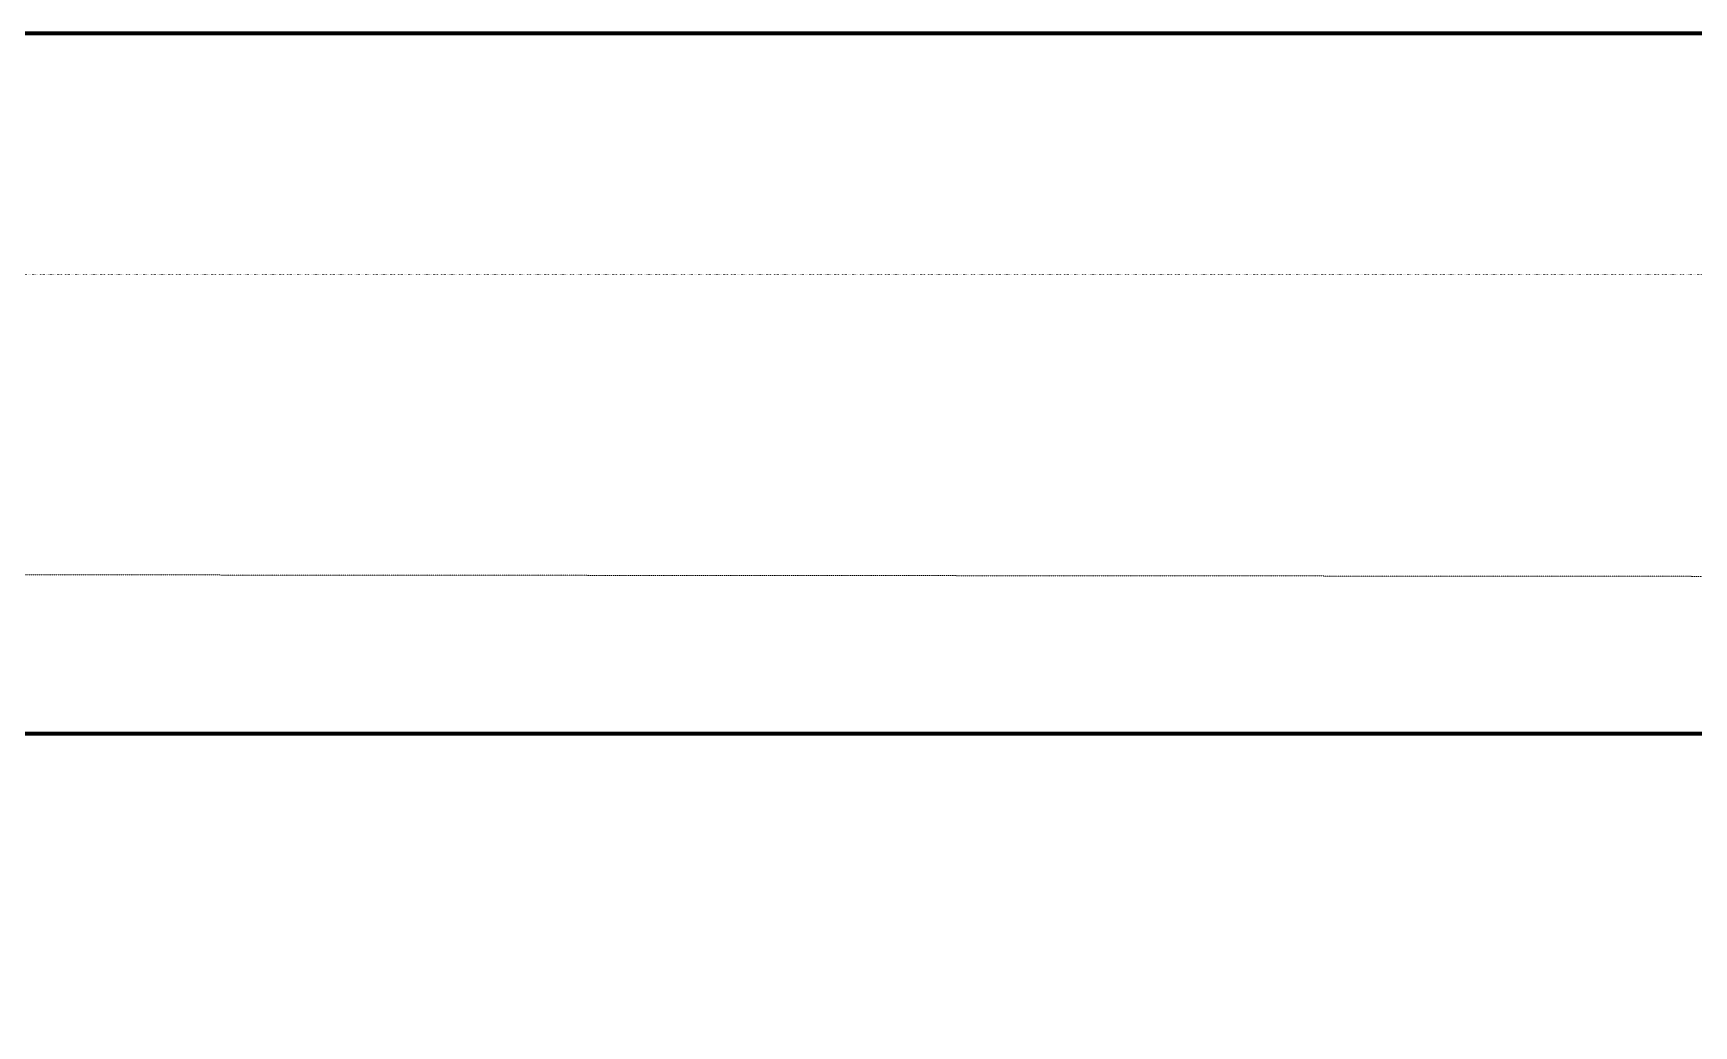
# Model space of a CAD drawing. Header units: metres. Extents: x 65984 to 144644, y -19036 to 23726.
# Drawn here: x 111196 to 112034, y 22334 to 22835 of the extents above; entities that cross this region are included whole.
import ezdxf

# ---------------------------------------------------------------- set-up
doc = ezdxf.new("R2010")
doc.units = ezdxf.units.M
doc.header["$MEASUREMENT"] = 0
doc.linetypes.add('DGN Style 1', pattern=[0.6, 0, -0.6])
doc.linetypes.add('DGN Style 3', pattern=[0.013877, 0, -0.013877])
for name, color, linetype, lineweight in [('d_grid line', 7, 'DGN Style 1', 0), ('d_ug cable', 95, 'Continuous', 40), ('O H MAIN FEEDER', 4, 'Continuous', 100)]:
    doc.layers.add(name, color=color, linetype=linetype, lineweight=lineweight)

msp = doc.modelspace()

# ---------------------------------------------------------------- linework, layer by layer
at = {"layer": 'd_grid line', "color": 7, "linetype": 'DGN Style 1', "lineweight": 0, "flags": 128}
msp.add_lwpolyline([(133459.31, 19332.1), (133459.31, 22713.04), (107396.84, 22713.01), (107396.84, 19332.06)], close=True, dxfattribs=at)
at = {"layer": 'd_ug cable', "color": 1, "linetype": 'DGN Style 3', "lineweight": 0}
msp.add_line((107935.18, 22564.43), (133669.56, 22541.1), dxfattribs=at)
at = {"layer": 'O H MAIN FEEDER', "color": 140, "lineweight": 211, "ltscale": 0.498271, "flags": 128}
msp.add_lwpolyline([(106943.88, 22834.83), (144644.11, 22834.83), (144644.11, 19389.49), (106943.88, 19389.49)], close=True, dxfattribs=at)
at = {"layer": 'O H MAIN FEEDER', "color": 231, "lineweight": 211, "ltscale": 30, "flags": 128}
msp.add_lwpolyline([(113215.14, 22481.19), (110497.72, 22481.19)], dxfattribs=at)

doc.saveas('drawing.dxf')
